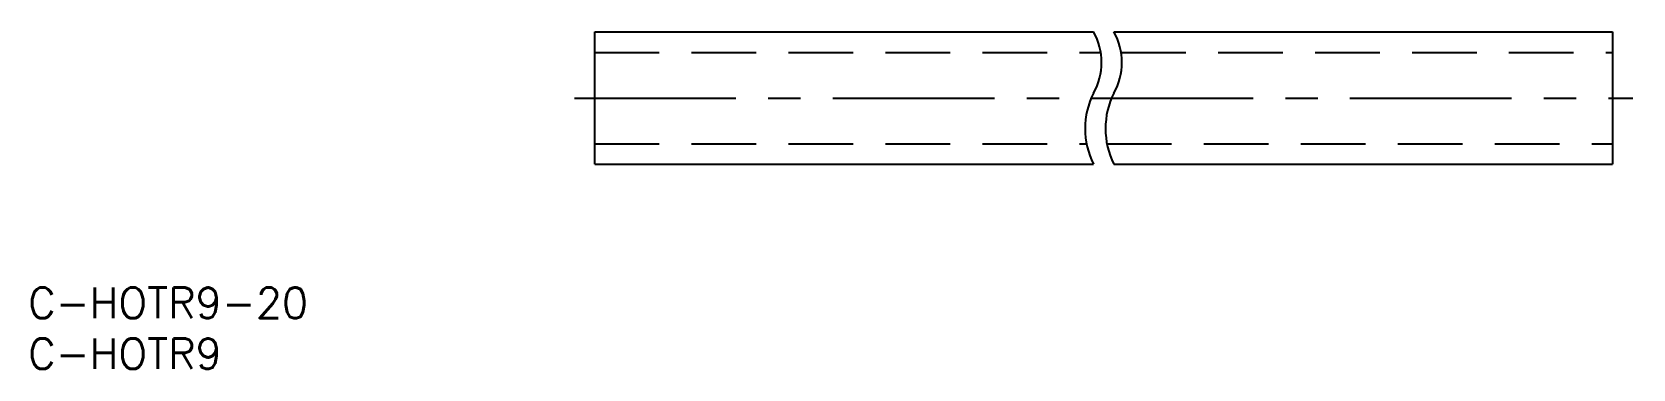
# Model space of a CAD drawing. Extents: x -55 to 102, y -27 to 6.
import ezdxf

# ---------------------------------------------------------------- set-up
doc = ezdxf.new("R2010")
doc.units = 0
doc.header["$LTSCALE"] = 0.5
doc.linetypes.add('CENTER', pattern=[50.8, 31.75, -6.35, 6.35, -6.35])
doc.linetypes.add('DASHED', pattern=[19.05, 12.7, -6.35])
doc.layers.get('0').update_dxf_attribs({"linetype": 'CONTINUOUS'})
doc.layers.add('CENTER', color=1, linetype='CENTER')
doc.styles.get("Standard").update_dxf_attribs({"font": 'txt.shx', "height": 3, "bigfont": 'bigfont.shx'})

# ---------------------------------------------------------------- blocks, each defined once
blk = doc.blocks.new('*U47')
at = {"color": 7, "linetype": 'CONTINUOUS'}
blk.add_text('C-HOTR9-20', height=3, dxfattribs=at).set_placement((-55.66, -21.63))
blk = doc.blocks.new('*U48')
at = {"color": 7, "linetype": 'CONTINUOUS'}
blk.add_text('C-HOTR9', height=3, dxfattribs=at).set_placement((-55.66, -26.63))

msp = doc.modelspace()

# ---------------------------------------------------------------- linework, layer by layer
at = {"color": 7, "linetype": 'CONTINUOUS'}
for p, q in [((0, -6.5), (0, 6.5)), ((0, 6.5), (49, 6.5)), ((51, 6.5), (100, 6.5)), ((100, 6.5), (100, -6.5)), ((0, -6.5), (49, -6.5)), ((51, -6.5), (100, -6.5))]:
    msp.add_line(p, q, dxfattribs=at)
at = {"color": 3, "linetype": 'DASHED'}
for p, q in [((0, 4.5), (49.72, 4.5)), ((51.72, 4.5), (100, 4.5)), ((0, -4.5), (48.32, -4.5)), ((50.32, -4.5), (100, -4.5))]:
    msp.add_line(p, q, dxfattribs=at)
at = {"color": 3, "linetype": 'CONTINUOUS'}
for centre, radius, start, end in [((43.8, 3.5), 6, 330, 30), ((45.8, 3.5), 6, 330, 30), ((56.06, -3), 7.88, 153.6371, 206.3629), ((58.06, -3), 7.88, 153.6371, 206.3629)]:
    msp.add_arc(centre, radius, start, end, dxfattribs=at)
at = {"layer": 'CENTER', "color": 1, "linetype": 'CENTER'}
msp.add_line((-2, 0), (102, 0), dxfattribs=at)

# ---------------------------------------------------------------- block references
at = {"color": 7, "linetype": 'CONTINUOUS'}
for name in ['*U47', '*U48']:
    msp.add_blockref(name, (0, 0), dxfattribs=at)

doc.saveas('drawing.dxf')
